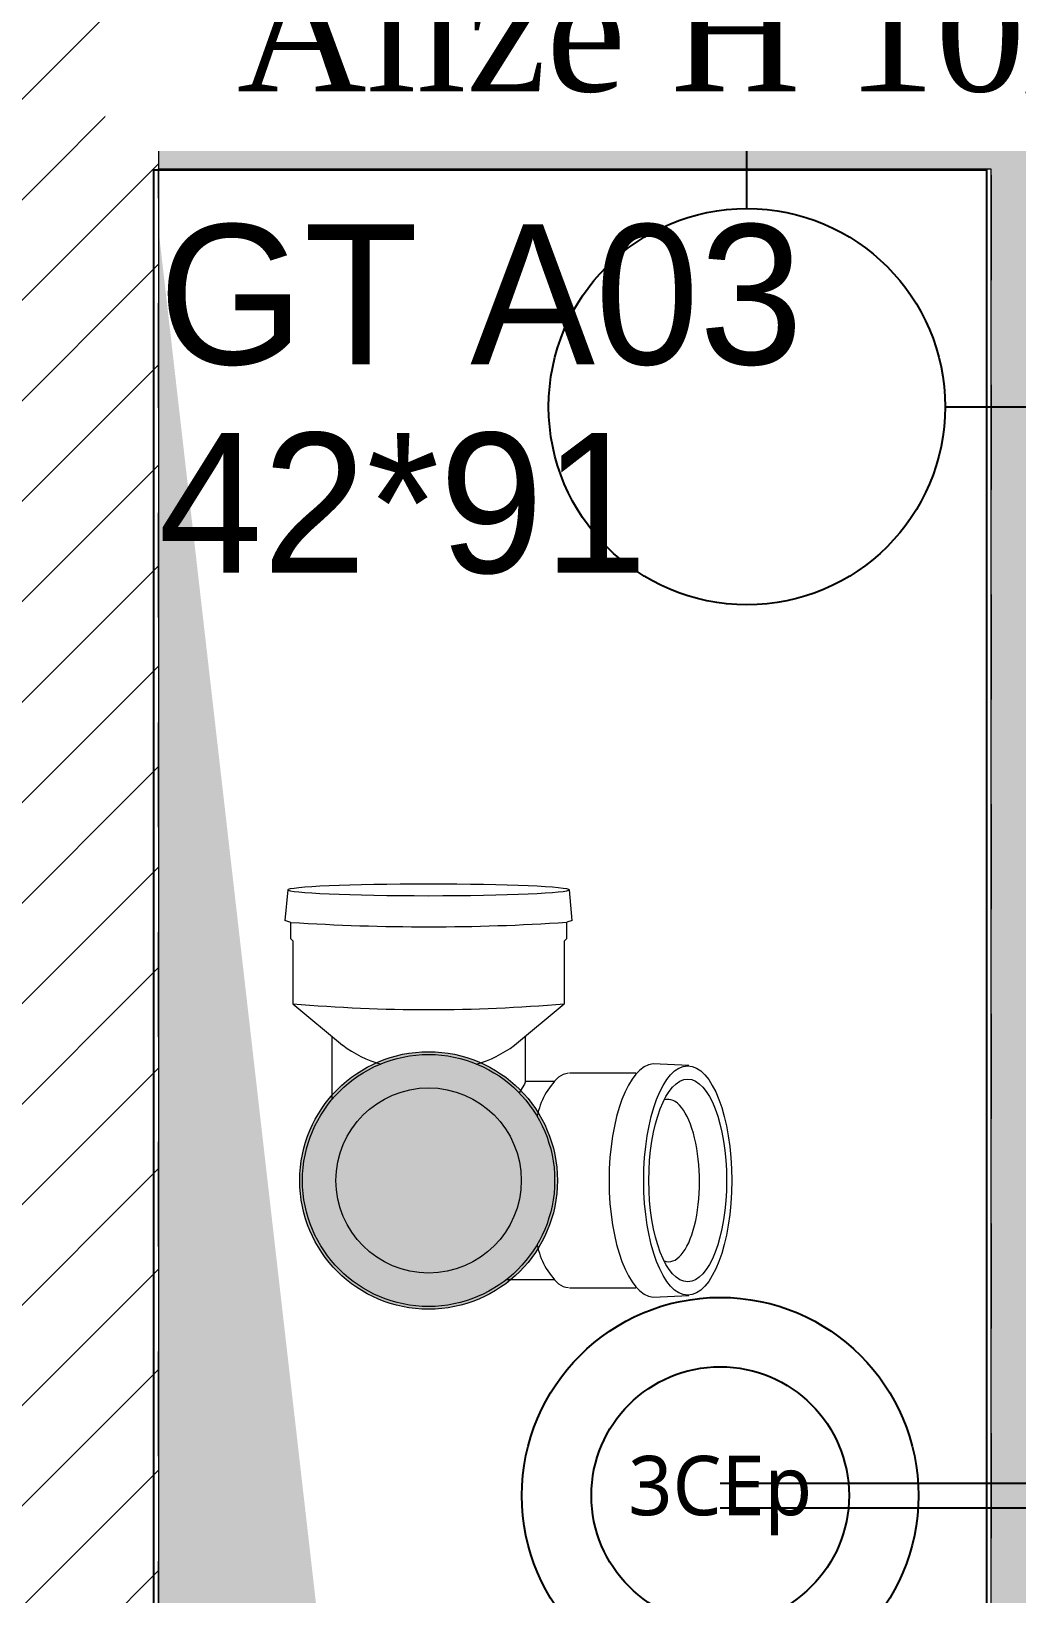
# Model space of a CAD drawing. Header units: centimetres. Extents: x 2666 to 9670, y 1889 to 5633.
# Drawn here: x 5196.6 to 5246.3, y 4319.5 to 4398.3 of the extents above; entities that cross this region are included whole.
import ezdxf

# ---------------------------------------------------------------- set-up
doc = ezdxf.new("R2010")
doc.units = ezdxf.units.CM
doc.header["$LTSCALE"] = 12.7
doc.linetypes.add('ISO-03', pattern=[3, 1.2, -1.8])
doc.linetypes.add('VW-01', pattern=[0.83312, 0.41656, -0.41656])
for name, color, linetype, lineweight in [('B amÈnagement intÈrieur', 7, 'Continuous', 5), ('B aménagement intérieur', 7, 'Continuous', 5), ('B GÈnÈral', 7, 'Continuous', 5), ('B Général', 7, 'Continuous', 5), ('F REMPLISSAGE-vert clair', 7, 'Continuous', 13), ('F REMPLISSAGE-vert clair-1', 7, 'Continuous', 5), ('F REMPLISSAGE-vert foncÈ', 7, 'Continuous', 5), ('F REMPLISSAGE-vert foncé', 7, 'Continuous', 13)]:
    doc.layers.add(name, color=color, linetype=linetype, lineweight=lineweight)
doc.layers.add('C ANNOTATIONS-textes-numérotation gaine', color=7, linetype='ISO-03', lineweight=5, true_color=0xdd0000)
for name, color, linetype in [('prlm-CHAUFF', 4, 'Continuous'), ('prlm-EAU-CHU', 42, 'Continuous'), ('prlm-EAU-EUEV', 25, 'Continuous'), ('prlm-GT', 242, 'Continuous'), ('prlm-VMC', 93, 'Continuous')]:
    doc.layers.add(name, color=color, linetype=linetype)
doc.styles.add('Eurostile', font='')
doc.styles.add('prlm-chauff', font='trebucbi.ttf', dxfattribs={"height": 18})
doc.styles.add('prlm-vmc', font='pala.ttf', dxfattribs={"height": 14})
doc.styles.get('Eurostile').set_extended_font_data('Eurostile')

# ---------------------------------------------------------------- blocks, each defined once
blk = doc.blocks.new('G 100_80')
at = {"layer": 'B GÈnÈral', "color": 254, "linetype": 'Continuous', "true_color": 0xd6d6d6}
blk.add_solid([(-30.884, 32.2), (2.5, 43), (-39.5, -43), (-39.5, 43)], dxfattribs=at)
blk = doc.blocks.new('Groupe-28-1')
at = {"layer": 'C ANNOTATIONS-textes-numérotation gaine', "color": 7, "linetype": 'VW-01', "flags": 128}
blk.add_lwpolyline([(5203.038, 4391.389), (5245.038, 4391.389), (5245.038, 4300.389), (5203.038, 4300.389)], close=True, dxfattribs=at)
at = {"layer": 'C ANNOTATIONS-textes-numérotation gaine', "color": 7, "insert": (5203.031, 4388.587), "char_height": 7.059, "width": 45.50755, "attachment_point": 1, "line_spacing_factor": 0.894142, "style": 'Eurostile'}
blk.add_mtext('GT A03\\P42*91', dxfattribs=at)
blk = doc.blocks.new('xi.3cep130-200')
at = {"layer": 'prlm-CHAUFF', "color": 0}
for radius in [10, 6.5]:
    blk.add_circle((0, 0), radius, dxfattribs=at)
at = {"layer": 'prlm-CHAUFF', "color": 0, "insert": (0, 0), "char_height": 3, "width": 9.78152, "attachment_point": 5, "style": 'prlm-chauff'}
blk.add_mtext('\\pxqc;3CEp', dxfattribs=at)
blk = doc.blocks.new('xi.aam22')
at = {"layer": 'prlm-EAU-CHU', "color": 0, "lineweight": 13}
for p, q in [((-5.799, 13.123), (-5.89, 11.331)), ((5.89, 11.331), (5.799, 13.123)), ((-5.41, 10.463), (-5.41, 7.114)), ((5.41, 7.114), (5.41, 10.463)), ((-13.12, 7.25), (-14.668, 7.106)), ((-13.12, 7.25), (-13.031, 6.97)), ((-12.219, 6.97), (-13.031, 6.97)), ((-12.093, 6.85), (-12.219, 6.97)), ((-8.922, 6.85), (-12.093, 6.85)), ((-6.828, 4.34), (-8.907, 6.841)), ((-5, 6.323), (-5, 4.87)), ((5, 3.931), (5, 6.323)), ((-7.269, 4.87), (-4.958, 4.867)), ((-8.907, -6.841), (-6.828, -4.34)), ((-4.091, -4.87), (-7.269, -4.87)), ((-13.028, -6.944), (-13.12, -7.25)), ((-13.031, -6.97), (-12.219, -6.97)), ((-12.219, -6.97), (-12.093, -6.85)), ((-12.093, -6.85), (-8.922, -6.85)), ((-14.668, -7.106), (-13.12, -7.25))]:
    blk.add_line(p, q, dxfattribs=at)
at = {"layer": 'prlm-EAU-CHU', "color": 0, "lineweight": 13, "flags": 128}
blk.add_lwpolyline([(-4.958, 4.867), (-4.86, 4.836), (-4.68, 4.729), (-4.43, 4.564)], dxfattribs=at)
at = {"layer": 'prlm-EAU-CHU', "color": 0, "lineweight": 13}
for radius in [6.36, 4.675]:
    blk.add_circle((0, 0), radius, dxfattribs=at)
for centre, radius, start, end in [((-119.647, -0.014), 106.844, 356.28096, 3.74771), ((-87.178, 0), 78.555, 354.99745, 5.00255), ((-4.475, 7.136), 0.936, 184.66048, 218.12589), ((-2.54, 9.094), 3.683, 223.50702, 258.77599), ((2.54, 9.094), 3.683, 281.22401, 316.49298), ((4.475, 7.136), 0.936, 321.87411, 355.33952), ((-11.683, 0.728), 6.052, 16.13317, 36.55417), ((-11.683, -0.728), 6.052, 323.44583, 343.86683)]:
    blk.add_arc(centre, radius, start, end, dxfattribs=at)
for centre, major_axis, ratio in [((0, 13.073), (5.789, 0), 0.383426), ((0, 13.073), (5.115, 0), 0.383329), ((-14.667, 0), (0, -7.101), 0.043635)]:
    blk.add_ellipse(centre, major_axis=major_axis, ratio=ratio, dxfattribs=at)
for centre, major_axis, ratio, start_param, end_param in [((0.001, 12.093), (-4.098, -0.028), 0.383971, 2.986035, 6.398097), ((0, 11.414), (-5.894, 0), 0.391508, 0.036281, 3.105311)]:
    blk.add_ellipse(centre, major_axis=major_axis, ratio=ratio, start_param=start_param, end_param=end_param, dxfattribs=at)
blk = doc.blocks.new('xi.chu')
at = {"layer": 'prlm-EAU-EUEV', "linetype": 'ByBlock', "lineweight": 5}
blk.add_hatch(color=0, dxfattribs=at).paths.add_polyline_path([(6.5, 0, 1), (-6.5, 0, 1)])
at = {"layer": 'prlm-EAU-EUEV', "color": 0, "linetype": 'ByBlock', "lineweight": 5}
blk.add_circle((0, 0), 6.5, dxfattribs=at)

msp = doc.modelspace()

# ---------------------------------------------------------------- hatches: boundary and pattern name
at = {"layer": 'B amÈnagement intÈrieur', "linetype": 'Continuous', "lineweight": 0, "true_color": 0xc0dcc0}
for points in [[(5250.731, 4392.689), (5252.031, 4391.389), (5291.038, 4391.389), (5291.038, 4398.389), (5203.031, 4398.389), (5203.031, 4391.389), (5245.031, 4391.389), (5246.331, 4392.689)], [(5250.731, 4392.689), (5246.331, 4392.689), (5245.031, 4391.389), (5245.031, 4300.389), (5252.031, 4300.389), (5252.031, 4391.389)]]:
    msp.add_hatch(color=9, dxfattribs=at).paths.add_polyline_path(points)
at = {"layer": 'B GÈnÈral', "linetype": 'Continuous', "lineweight": 5}
h = msp.add_hatch(dxfattribs=at)
h.set_pattern_fill('50_BETON', style=0, pattern_type=2)
h.set_pattern_definition([(45, (0, 0), (2.4253472, -2.6458333), [])])
h.paths.add_polyline_path([(5185.039, 4300.389), (5203.039, 4300.389), (5203.039, 5093.278), (5185.039, 5093.278)])

# ---------------------------------------------------------------- linework, layer by layer
at = {"layer": 'B aménagement intérieur', "color": 98, "linetype": 'Continuous', "lineweight": 13, "true_color": 0x004400}
for p, q in [((5203.031, 4391.389), (5245.031, 4391.389)), ((5245.031, 4391.389), (5245.031, 4300.389))]:
    msp.add_line(p, q, dxfattribs=at)
at = {"layer": 'B Général', "color": 7, "linetype": 'Continuous', "lineweight": 18}
msp.add_line((5203.039, 5093.278), (5203.039, 4300.389), dxfattribs=at)
at = {"layer": 'B Général', "color": 7, "linetype": 'Continuous', "lineweight": 5}
msp.add_line((5203.039, 5093.278), (5203.039, 4300.389), dxfattribs=at)
at = {"layer": 'F REMPLISSAGE-vert clair'}
for p, q in [((5203.031, 4397.089), (5291.038, 4397.089)), ((5203.031, 4392.689), (5246.331, 4392.689))]:
    msp.add_line(p, q, dxfattribs=at)
at = {"layer": 'F REMPLISSAGE-vert clair-1', "color": 9, "linetype": 'Continuous', "true_color": 0xc0dcc0}
for points in [[(5203.031, 4397.089), (5203.031, 4392.689), (5291.038, 4397.089), (5291.038, 4392.689)], [(5250.731, 4300.389), (5250.731, 4392.689), (5246.331, 4300.389), (5246.331, 4392.689)]]:
    msp.add_solid(points, dxfattribs=at)
at = {"layer": 'F REMPLISSAGE-vert foncÈ', "color": 54, "linetype": 'Continuous', "true_color": 0x99aa00}
for points in [[(5203.031, 4398.389), (5203.031, 4397.089), (5291.038, 4398.389), (5291.038, 4397.089)], [(5245.031, 4391.389), (5246.331, 4392.689), (5203.031, 4391.389), (5203.031, 4392.689)], [(5246.331, 4300.389), (5246.331, 4392.689), (5245.031, 4300.389), (5245.031, 4391.389)]]:
    msp.add_solid(points, dxfattribs=at)
at = {"layer": 'F REMPLISSAGE-vert foncé'}
for p, q in [((5203.031, 4397.089), (5291.038, 4397.089)), ((5203.031, 4392.689), (5246.331, 4392.689))]:
    msp.add_line(p, q, dxfattribs=at)
at = {"layer": 'F REMPLISSAGE-vert foncé', "color": 98, "linetype": 'Continuous', "lineweight": 13, "true_color": 0x004400}
for p, q in [((5203.031, 4391.389), (5245.031, 4391.389)), ((5245.031, 4391.389), (5245.031, 4300.389))]:
    msp.add_line(p, q, dxfattribs=at)
at = {"layer": 'prlm-CHAUFF', "ltscale": 50}
for p, q in [((5231.372, 4325.062), (5264.791, 4325.062)), ((5231.372, 4323.812), (5264.791, 4323.812))]:
    msp.add_line(p, q, dxfattribs=at)
at = {"layer": 'prlm-GT'}
msp.add_lwpolyline([(5202.802, 4391.337), (5244.798, 4391.337), (5244.797, 4300.337), (5202.8, 4300.337)], close=True, dxfattribs=at)
at = {"layer": 'prlm-VMC'}
for points in [[(5232.719, 4389.39), (5232.719, 4398.337)], [(5242.719, 4379.39), (5313.374, 4379.39)]]:
    msp.add_lwpolyline(points, dxfattribs=at)
msp.add_circle((5232.719, 4379.39), 10, dxfattribs=at)

# ---------------------------------------------------------------- block references
at = {"layer": 'B aménagement intérieur', "color": 7, "xscale": -1, "rotation": 180}
msp.add_blockref('G 100_80', (5242.531, 4345.389), dxfattribs=at)
at = {"layer": 'C ANNOTATIONS-textes-numérotation gaine', "color": 7}
msp.add_blockref('Groupe-28-1', (0, 0), dxfattribs=at)
at = {"layer": 'prlm-CHAUFF'}
msp.add_blockref('xi.3cep130-200', (5231.372, 4324.437), dxfattribs=at)
at = {"layer": 'prlm-EAU-CHU', "rotation": 270}
msp.add_blockref('xi.aam22', (5216.661, 4340.337), dxfattribs=at)
at = {"layer": 'prlm-EAU-EUEV'}
msp.add_blockref('xi.chu', (5216.661, 4340.337), dxfattribs=at)

# ---------------------------------------------------------------- next in the draw order: texts
at = {"layer": 'prlm-VMC', "ltscale": 25, "insert": (5232.667, 4398.256), "char_height": 6, "width": 58.61474, "attachment_point": 5, "line_spacing_factor": 0.8, "style": 'prlm-vmc', "bg_fill": 2}
msp.add_mtext('Alizé H 10/45', dxfattribs=at)

doc.saveas('drawing.dxf')
